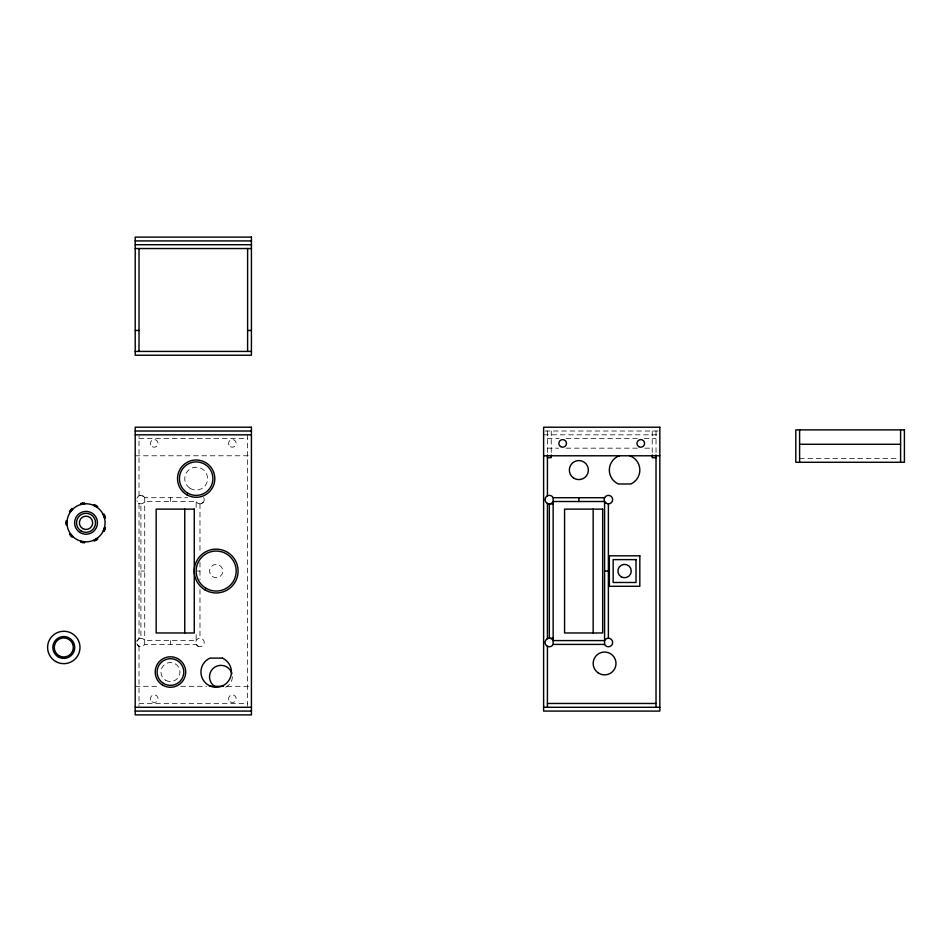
<?xml version="1.0" encoding="UTF-8"?>
<svg xmlns="http://www.w3.org/2000/svg" width="952" height="952" viewBox="0 0 952 952"><rect width="100%" height="100%" fill="white"/><g stroke="black" fill="none" stroke-linecap="round" stroke-linejoin="round"><path stroke-width="0.71" stroke-dasharray="4.76 3.57" d="M196.171 634.675L196.171 640.589L144.728 640.589A4.26 4.26 0 0 0 136.886 641.148L139.016 638.685L140.92 638.233L140.92 503.87M136.886 641.148L139.016 638.685L139.016 503.418L137.719 502.418L139.016 503.418M140.551 495.361L143.764 496.432L142.264 495.564L139.016 495.79L139.016 436.099M545.091 431.018L658.367 431.018M543.616 434.826L659.831 434.826M139.016 438.634L247.615 438.634M547.424 438.634L559.169 438.634M566.083 438.634L637.364 438.634M644.278 438.634L656.023 438.634M547.424 448.166L558.657 448.166M566.083 448.166L637.364 448.166M644.79 448.166L652.215 448.166M135.208 455.782L250.15 455.782M799.609 458.471L899.104 458.471M136.886 498.253A4.26 4.26 0 0 1 144.728 497.706L187.603 497.706M140.92 571.057L144.728 571.057M197.445 571.057L199.98 571.057M136.826 643.683A4.26 4.26 0 0 0 144.728 644.409L196.171 644.409L199.611 646.741L197.005 645.551M135.208 686.321L159.567 686.321M180.809 686.321L206.525 686.321M227.064 686.321L250.15 686.321M139.016 703.468L247.615 703.468M138.076 645.67L139.575 646.539L137.112 644.409M138.611 503.192L139.718 503.691M656.023 431.018L656.023 453.604M652.215 431.018L652.215 456.222M551.232 431.018L551.232 454.973M547.424 431.018L547.424 456.222M247.615 434.826L247.615 707.276M199.98 503.87L199.98 552.588M199.98 562.287L199.98 579.816M199.98 589.514L199.98 638.233M196.171 507.428L196.171 501.514L144.728 501.514A4.26 4.26 0 0 1 136.826 500.788M170.456 497.706L170.456 501.514M170.456 640.589L170.456 644.409M144.728 497.706L144.728 644.409M139.016 646.313L139.016 706.003M232.371 676.789A11.436 11.436 0 0 1 222.566 688.106M203.668 497.456A4.26 4.26 0 0 1 200.575 503.822A4.26 4.26 0 0 1 195.85 498.562M203.181 502.418L201.181 503.691L203.181 502.418M189.936 488.233A11.436 11.436 0 0 0 207.584 479.261A11.436 11.436 0 0 0 190.995 468.455A11.436 11.436 0 0 0 189.936 488.233M152.07 701.814A3.808 3.808 0 0 0 158.056 699.042A3.808 3.808 0 0 0 152.653 695.246A3.808 3.808 0 0 0 152.07 701.814M230.182 701.814A3.808 3.808 0 0 0 236.167 699.042A3.808 3.808 0 0 0 230.777 695.246A3.808 3.808 0 0 0 230.182 701.814M152.356 446.702A3.808 3.808 0 0 0 158.068 443.406A3.808 3.808 0 0 0 152.356 440.098A3.808 3.808 0 0 0 152.356 446.702M230.467 446.702A3.808 3.808 0 0 0 236.179 443.406A3.808 3.808 0 0 0 230.467 440.098A3.808 3.808 0 0 0 230.467 446.702M197.54 645.991A4.26 4.26 0 0 0 204.228 642.862A4.26 4.26 0 0 0 198.183 638.637A4.26 4.26 0 0 0 197.54 645.991M212.344 576.507A6.664 6.664 0 0 0 222.816 571.652A6.664 6.664 0 0 0 213.379 565A6.664 6.664 0 0 0 212.344 576.507M165.696 680.275A9.532 9.532 0 0 0 179.976 672.029A9.532 9.532 0 0 0 165.696 663.782A9.532 9.532 0 0 0 165.696 680.275"/><path stroke-width="1.43" d="M66.973 522.815L67.068 520.911L66.021 520.911L66.021 524.719C67.58 525.647 67.318 522.029 66.021 522.815M80.861 541.153L80.682 542.188L84.43 542.854L84.621 541.819L86.025 541.866A19.052 19.052 0 0 0 105.089 522.815A19.052 19.052 0 0 0 86.025 503.763L80.979 504.453A19.052 19.052 0 0 0 80.861 541.153L84.621 541.819M82.562 542.521L82.717 541.581M103.935 529.336L104.494 527.515L105.482 527.872L104.173 531.454C102.53 531.823 103.78 528.443 104.827 529.657M95.557 506.321L97.163 507.356L97.687 506.452L94.379 504.536C92.808 505.393 96.045 507.083 96.033 505.488M71.436 510.57L70.281 512.093L69.484 511.414L71.936 508.499C73.685 508.749 71.257 511.486 70.71 509.963M70.71 535.678C72.304 535.369 69.972 532.608 69.484 534.215L71.936 537.142L72.733 536.464L71.436 535.06M95.557 539.32L97.163 538.285L97.687 539.189L94.379 541.093C92.82 540.26 96.057 538.57 96.033 540.141M103.935 516.305L103.197 514.544L104.173 514.187L105.482 517.769C104.387 519.161 103.28 515.687 104.827 515.972M80.861 504.477L80.682 503.453L84.43 502.787L84.704 503.81M135.208 240.915L251.423 240.915M135.208 244.724L251.423 244.724M135.208 248.531L251.423 248.531M135.208 330.463L139.016 330.463M247.615 330.463L251.423 330.463M135.208 351.419L251.423 351.419M135.208 431.018L251.423 431.018M135.208 434.826L251.423 434.826M799.609 444.286L900.592 444.286M543.616 455.782L659.831 455.782M547.424 457.686L551.232 457.686L551.232 454.973M656.023 457.686L652.215 457.686L652.215 454.973M604.579 644.409L553.148 644.409A4.26 4.26 0 0 1 546.662 645.813A4.26 4.26 0 0 1 546.662 639.185A4.26 4.26 0 0 1 553.148 640.589L604.579 640.589A4.26 4.26 0 0 1 611.065 639.185A4.26 4.26 0 0 1 611.065 645.813A4.26 4.26 0 0 1 604.579 644.409L604.579 501.514L553.148 501.514A4.26 4.26 0 0 1 546.662 502.918A4.26 4.26 0 0 1 546.662 496.289A4.26 4.26 0 0 1 553.148 497.706L604.579 497.706M553.148 503.87L549.328 503.87L549.328 638.233L553.148 638.233M604.579 571.057L608.387 571.057M209.464 686.321L223.47 686.321M547.424 703.468L656.023 703.468M135.208 707.276L251.423 707.276M543.616 707.276L659.831 707.276M135.208 711.084L251.423 711.084M82.562 503.12L82.717 504.06M900.592 429.887L900.592 462.279M799.609 429.887L799.609 462.279M656.023 454.913L656.023 707.276M608.387 503.87L608.387 638.233M593.155 509.13L593.155 632.973M578.864 497.706L578.864 501.514M553.148 497.706L553.148 644.409M547.424 454.973L547.424 495.79M547.424 503.418L547.424 638.685M547.424 646.313L547.424 707.276M247.615 248.531L247.615 351.419M184.748 509.13L184.748 632.973M139.016 248.531L139.016 351.419M629.522 455.651A15.244 15.244 0 0 1 630.819 483.985L618.348 483.985A15.244 15.244 0 0 1 619.645 455.651M215.461 686.82A11.436 11.436 0 0 1 213.772 667.887A11.436 11.436 0 0 1 231.907 673.576M251.423 237.107L135.208 237.107L135.208 355.227L251.423 355.227L251.423 237.107M251.423 427.21L135.208 427.21L135.208 714.892L251.423 714.892L251.423 427.21M659.831 427.21L543.616 427.21L543.616 711.084L659.831 711.084L659.831 427.21M904.4 429.887L795.801 429.887L795.801 462.279L904.4 462.279L904.4 429.887M194.267 509.13L156.164 509.13L156.164 632.973L194.267 632.973L194.267 509.13M602.675 509.13L564.572 509.13L564.572 632.973L602.675 632.973L602.675 509.13M639.827 555.813L609.351 555.813L609.351 586.289L639.827 586.289L639.827 555.813M636.019 559.621L613.159 559.621L613.159 582.481L636.019 582.481L636.019 559.621M222.411 658.118L209.94 658.118A15.244 15.244 0 0 0 204.18 681.418A15.244 15.244 0 0 0 228.182 681.418A15.244 15.244 0 0 0 222.411 658.118M606.21 503.263A4.26 4.26 0 0 0 612.648 499.669A4.26 4.26 0 0 0 606.317 495.885A4.26 4.26 0 0 0 606.21 503.263M598.51 673.135A11.436 11.436 0 0 0 616.003 663.865A11.436 11.436 0 0 0 599.236 653.358A11.436 11.436 0 0 0 598.51 673.135M621.251 576.829A6.664 6.664 0 0 0 631.259 571.057A6.664 6.664 0 0 0 621.251 565.274A6.664 6.664 0 0 0 621.251 576.829M573.378 477.868A9.532 9.532 0 0 0 588.348 470.931A9.532 9.532 0 0 0 574.865 461.434A9.532 9.532 0 0 0 573.378 477.868M204.787 589.776A21.908 21.908 0 0 0 238.083 571.557A21.908 21.908 0 0 0 205.656 551.827A21.908 21.908 0 0 0 204.787 589.776M205.787 588.146A20.004 20.004 0 0 0 236.179 571.509A20.004 20.004 0 0 0 206.572 553.505A20.004 20.004 0 0 0 205.787 588.146M162.828 685.226A15.244 15.244 0 0 0 185.7 672.029A15.244 15.244 0 0 0 162.828 658.832A15.244 15.244 0 0 0 162.828 685.226M163.399 683.346A13.34 13.34 0 0 0 183.784 672.481A13.34 13.34 0 0 0 164.172 660.26A13.34 13.34 0 0 0 163.399 683.346M186.854 494.802A18.647 18.647 0 0 0 214.819 478.654A18.647 18.647 0 0 0 186.854 462.493A18.647 18.647 0 0 0 186.854 494.802M187.437 492.934A16.743 16.743 0 0 0 212.915 479.07A16.743 16.743 0 0 0 188.175 463.933A16.743 16.743 0 0 0 187.437 492.934M82.693 528.598A6.664 6.664 0 0 0 92.701 522.815A6.664 6.664 0 0 0 82.693 517.043A6.664 6.664 0 0 0 82.693 528.598M81.265 531.073A9.532 9.532 0 0 0 95.557 522.815A9.532 9.532 0 0 0 81.265 514.568A9.532 9.532 0 0 0 81.265 531.073M79.909 532.477A11.436 11.436 0 0 0 97.449 523.291A11.436 11.436 0 0 0 80.73 512.688A11.436 11.436 0 0 0 79.909 532.477M560.478 446.512A3.808 3.808 0 0 0 566.464 443.739A3.808 3.808 0 0 0 561.061 439.943A3.808 3.808 0 0 0 560.478 446.512M638.875 446.702A3.808 3.808 0 0 0 644.587 443.406A3.808 3.808 0 0 0 638.875 440.098A3.808 3.808 0 0 0 638.875 446.702M55.692 661.485A16.196 16.196 0 0 0 79.992 647.467A16.196 16.196 0 0 0 55.692 633.437A16.196 16.196 0 0 0 55.692 661.485M58.322 656.951A10.96 10.96 0 0 0 74.744 647.467A10.96 10.96 0 0 0 58.322 637.983A10.96 10.96 0 0 0 58.322 656.951M59.036 655.714A9.532 9.532 0 0 0 73.316 647.467A9.532 9.532 0 0 0 59.036 639.22A9.532 9.532 0 0 0 59.036 655.714"/></g></svg>
